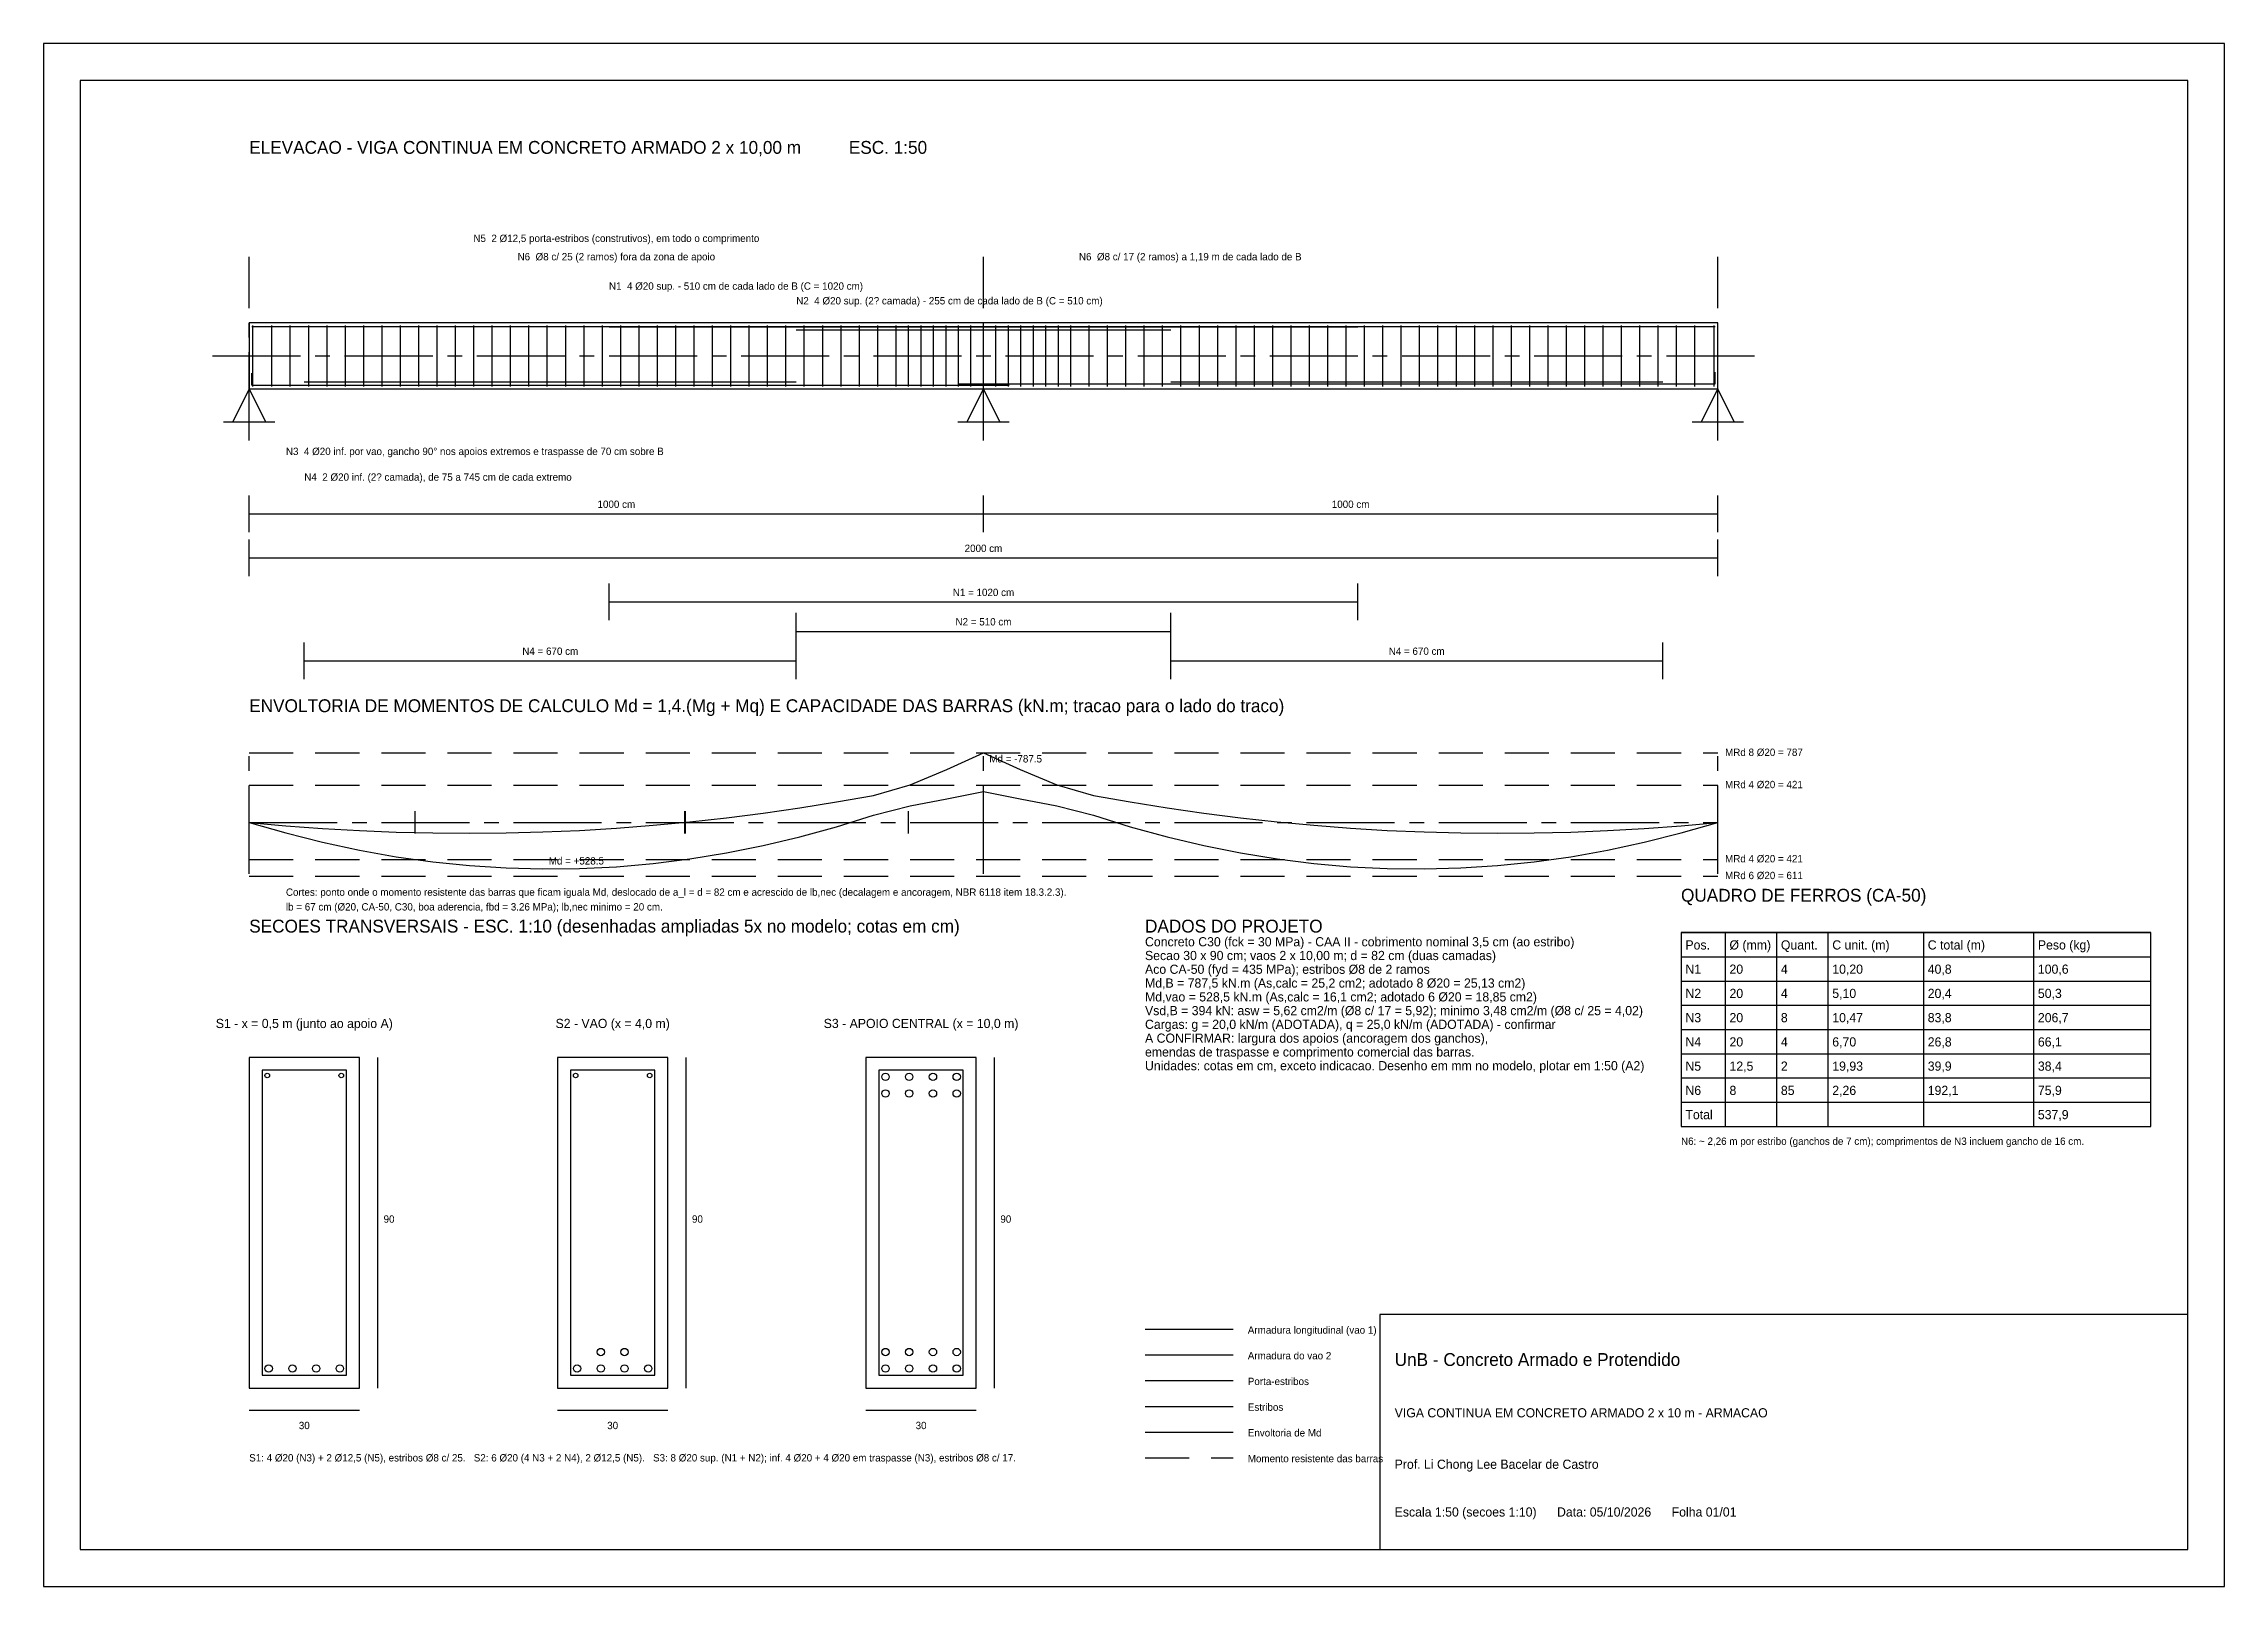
# Model space of a CAD drawing. Header units: millimetres. Extents: x 0 to 29700, y 0 to 21000.
import ezdxf
from ezdxf.enums import TextEntityAlignment as Align

# ---------------------------------------------------------------- set-up
doc = ezdxf.new("R2010")
doc.units = ezdxf.units.MM
doc.header["$LTSCALE"] = 50
doc.linetypes.add('CENTER', pattern=[36, 24, -4, 4, -4])
doc.linetypes.add('DASHED', pattern=[18, 12, -6])
for name, color, linetype in [('APOIO', 7, 'CONTINUOUS'), ('ARMAD', 3, 'CONTINUOUS'), ('ARMAD2', 5, 'CONTINUOUS'), ('ARMAD3', 6, 'CONTINUOUS'), ('CAP', 5, 'DASHED'), ('CONTORNO', 7, 'CONTINUOUS'), ('COTAS', 2, 'CONTINUOUS'), ('EIXO', 1, 'CENTER'), ('ESTRIBO', 4, 'CONTINUOUS'), ('MOLDURA', 7, 'CONTINUOUS'), ('MOMENTO', 1, 'CONTINUOUS'), ('TABELA', 7, 'CONTINUOUS'), ('TEXTO', 7, 'CONTINUOUS')]:
    doc.layers.add(name, color=color, linetype=linetype)

msp = doc.modelspace()

# ---------------------------------------------------------------- linework, layer by layer
at = {"layer": 'APOIO'}
for p, q in [((2450, 15850), (3150, 15850)), ((12450, 15850), (13150, 15850)), ((22450, 15850), (23150, 15850))]:
    msp.add_line(p, q, dxfattribs=at)
for points in [[(2800, 16300), (2575, 15850), (3025, 15850)], [(12800, 16300), (12575, 15850), (13025, 15850)], [(22800, 16300), (22575, 15850), (23025, 15850)]]:
    msp.add_lwpolyline(points, close=True, dxfattribs=at)
at = {"layer": 'ARMAD'}
for p, q in [((7700, 17147), (17900, 17147)), ((10250, 17102), (15350, 17102)), ((2835, 16353), (2835, 16513)), ((2835, 16353), (13150, 16353)), ((3550, 16398), (10250, 16398)), ((15000, 3500), (16200, 3500))]:
    msp.add_line(p, q, dxfattribs=at)
at = {"layer": 'ARMAD', "color": 3}
for centre, radius in [((3046, 6954), 31.2), ((4054, 6954), 31.2), ((7246, 6954), 31.2), ((8254, 6954), 31.2), ((11465, 6935), 50), ((11788, 6935), 50), ((12112, 6935), 50), ((12435, 6935), 50), ((11465, 6710), 50), ((11788, 6710), 50), ((12112, 6710), 50), ((12435, 6710), 50), ((3065, 2965), 50), ((3388, 2965), 50), ((3712, 2965), 50), ((4035, 2965), 50), ((7265, 2965), 50), ((7588, 3190), 50), ((7588, 2965), 50), ((7912, 3190), 50), ((7912, 2965), 50), ((8235, 2965), 50), ((11465, 3190), 50), ((11465, 2965), 50), ((11788, 3190), 50), ((11788, 2965), 50), ((12112, 3190), 50), ((12112, 2965), 50), ((12435, 3190), 50), ((12435, 2965), 50)]:
    msp.add_circle(centre, radius, dxfattribs=at)
at = {"layer": 'ARMAD2'}
for p, q in [((12450, 16367), (22765, 16367)), ((15350, 16398), (22050, 16398)), ((22765, 16367), (22765, 16527)), ((15000, 3150), (16200, 3150))]:
    msp.add_line(p, q, dxfattribs=at)
at = {"layer": 'ARMAD3'}
for p, q in [((2835, 17151), (22765, 17151)), ((15000, 2800), (16200, 2800))]:
    msp.add_line(p, q, dxfattribs=at)
at = {"layer": 'CAP'}
for p, q in [((2800, 11344), (22800, 11344)), ((2800, 10905), (22800, 10905)), ((2800, 9895), (22800, 9895)), ((2800, 9667), (22800, 9667)), ((15000, 1750), (16200, 1750))]:
    msp.add_line(p, q, dxfattribs=at)
at = {"layer": 'CONTORNO'}
for points in [[(2800, 16300), (22800, 16300), (22800, 17200), (2800, 17200)], [(2800, 2700), (4300, 2700), (4300, 7200), (2800, 7200)], [(7000, 2700), (8500, 2700), (8500, 7200), (7000, 7200)], [(11200, 2700), (12700, 2700), (12700, 7200), (11200, 7200)]]:
    msp.add_lwpolyline(points, close=True, dxfattribs=at)
at = {"layer": 'COTAS'}
for p, q in [((2800, 14350), (2800, 14850)), ((12800, 14350), (12800, 14850)), ((12800, 14350), (12800, 14850)), ((22800, 14350), (22800, 14850)), ((2800, 14600), (12800, 14600)), ((12800, 14600), (22800, 14600)), ((2800, 13750), (2800, 14250)), ((2800, 14000), (22800, 14000)), ((22800, 13750), (22800, 14250)), ((7700, 13150), (7700, 13650)), ((7700, 13400), (17900, 13400)), ((17900, 13150), (17900, 13650)), ((10250, 12750), (10250, 13250)), ((15350, 12750), (15350, 13250)), ((3550, 12350), (3550, 12850)), ((10250, 13000), (15350, 13000)), ((10250, 12350), (10250, 12850)), ((15350, 12350), (15350, 12850)), ((22050, 12350), (22050, 12850)), ((3550, 12600), (10250, 12600)), ((15350, 12600), (22050, 12600)), ((5062, 10250), (5062, 10550)), ((8733, 10250), (8733, 10550)), ((8743, 10250), (8743, 10550)), ((11781, 10250), (11781, 10550)), ((4550, 2700), (4550, 7200)), ((8750, 2700), (8750, 7200)), ((12950, 2700), (12950, 7200)), ((2800, 2400), (4300, 2400)), ((7000, 2400), (8500, 2400)), ((11200, 2400), (12700, 2400))]:
    msp.add_line(p, q, dxfattribs=at)
at = {"layer": 'EIXO'}
for p, q in [((2800, 15600), (2800, 18100)), ((12800, 15600), (12800, 18100)), ((22800, 15600), (22800, 18100)), ((2300, 16750), (23300, 16750)), ((2800, 9700), (2800, 11400)), ((12800, 9700), (12800, 11400)), ((22800, 9700), (22800, 11400)), ((2800, 10400), (22800, 10400))]:
    msp.add_line(p, q, dxfattribs=at)
at = {"layer": 'ESTRIBO'}
for p, q in [((2850, 16335), (2850, 17165)), ((3110, 16335), (3110, 17165)), ((3360, 16335), (3360, 17165)), ((3610, 16335), (3610, 17165)), ((3860, 16335), (3860, 17165)), ((4110, 16335), (4110, 17165)), ((4360, 16335), (4360, 17165)), ((4610, 16335), (4610, 17165)), ((4860, 16335), (4860, 17165)), ((5110, 16335), (5110, 17165)), ((5360, 16335), (5360, 17165)), ((5610, 16335), (5610, 17165)), ((5860, 16335), (5860, 17165)), ((6110, 16335), (6110, 17165)), ((6360, 16335), (6360, 17165)), ((6610, 16335), (6610, 17165)), ((6860, 16335), (6860, 17165)), ((7110, 16335), (7110, 17165)), ((7360, 16335), (7360, 17165)), ((7610, 16335), (7610, 17165)), ((7860, 16335), (7860, 17165)), ((8110, 16335), (8110, 17165)), ((8360, 16335), (8360, 17165)), ((8610, 16335), (8610, 17165)), ((8860, 16335), (8860, 17165)), ((9110, 16335), (9110, 17165)), ((9360, 16335), (9360, 17165)), ((9610, 16335), (9610, 17165)), ((9860, 16335), (9860, 17165)), ((10110, 16335), (10110, 17165)), ((10360, 16335), (10360, 17165)), ((10610, 16335), (10610, 17165)), ((10860, 16335), (10860, 17165)), ((11110, 16335), (11110, 17165)), ((11360, 16335), (11360, 17165)), ((11610, 16335), (11610, 17165)), ((11780, 16335), (11780, 17165)), ((11950, 16335), (11950, 17165)), ((12120, 16335), (12120, 17165)), ((12290, 16335), (12290, 17165)), ((12460, 16335), (12460, 17165)), ((12630, 16335), (12630, 17165)), ((12800, 16335), (12800, 17165)), ((12970, 16335), (12970, 17165)), ((13140, 16335), (13140, 17165)), ((13310, 16335), (13310, 17165)), ((13480, 16335), (13480, 17165)), ((13650, 16335), (13650, 17165)), ((13820, 16335), (13820, 17165)), ((13990, 16335), (13990, 17165)), ((14240, 16335), (14240, 17165)), ((14490, 16335), (14490, 17165)), ((14740, 16335), (14740, 17165)), ((14990, 16335), (14990, 17165)), ((15240, 16335), (15240, 17165)), ((15490, 16335), (15490, 17165)), ((15740, 16335), (15740, 17165)), ((15990, 16335), (15990, 17165)), ((16240, 16335), (16240, 17165)), ((16490, 16335), (16490, 17165)), ((16740, 16335), (16740, 17165)), ((16990, 16335), (16990, 17165)), ((17240, 16335), (17240, 17165)), ((17490, 16335), (17490, 17165)), ((17740, 16335), (17740, 17165)), ((17990, 16335), (17990, 17165)), ((18240, 16335), (18240, 17165)), ((18490, 16335), (18490, 17165)), ((18740, 16335), (18740, 17165)), ((18990, 16335), (18990, 17165)), ((19240, 16335), (19240, 17165)), ((19490, 16335), (19490, 17165)), ((19740, 16335), (19740, 17165)), ((19990, 16335), (19990, 17165)), ((20240, 16335), (20240, 17165)), ((20490, 16335), (20490, 17165)), ((20740, 16335), (20740, 17165)), ((20990, 16335), (20990, 17165)), ((21240, 16335), (21240, 17165)), ((21490, 16335), (21490, 17165)), ((21740, 16335), (21740, 17165)), ((21990, 16335), (21990, 17165)), ((22240, 16335), (22240, 17165)), ((22490, 16335), (22490, 17165)), ((22750, 16335), (22750, 17165)), ((15000, 2450), (16200, 2450))]:
    msp.add_line(p, q, dxfattribs=at)
for points in [[(2975, 2875), (4125, 2875), (4125, 7025), (2975, 7025)], [(7175, 2875), (8325, 2875), (8325, 7025), (7175, 7025)], [(11375, 2875), (12525, 2875), (12525, 7025), (11375, 7025)]]:
    msp.add_lwpolyline(points, close=True, dxfattribs=at)
at = {"layer": 'MOLDURA'}
for points in [[(0, 0), (29700, 0), (29700, 21000), (0, 21000)], [(500, 500), (29200, 500), (29200, 20500), (500, 20500)], [(18200, 500), (29200, 500), (29200, 3700), (18200, 3700)]]:
    msp.add_lwpolyline(points, close=True, dxfattribs=at)
at = {"layer": 'MOMENTO'}
msp.add_line((15000, 2100), (16200, 2100), dxfattribs=at)
for points in [[(2800, 10400), (3300, 10354), (3800, 10317), (4300, 10288), (4800, 10268), (5300, 10256), (5800, 10252), (6300, 10257), (6800, 10270), (7300, 10291), (7800, 10321), (8300, 10360), (8800, 10406), (9300, 10461), (9800, 10525), (10300, 10597), (10800, 10677), (11300, 10766), (11800, 10910), (12300, 11118), (12800, 11345), (13300, 11118), (13800, 10910), (14300, 10766), (14800, 10677), (15300, 10597), (15800, 10525), (16300, 10461), (16800, 10406), (17300, 10360), (17800, 10321), (18300, 10291), (18800, 10270), (19300, 10257), (19800, 10252), (20300, 10256), (20800, 10268), (21300, 10288), (21800, 10317), (22300, 10354), (22800, 10400)], [(2800, 10400), (3300, 10255), (3800, 10128), (4300, 10020), (4800, 9932), (5300, 9862), (5800, 9811), (6300, 9779), (6800, 9766), (7300, 9772), (7800, 9796), (8300, 9840), (8800, 9902), (9300, 9984), (9800, 10084), (10300, 10203), (10800, 10341), (11300, 10498), (11800, 10627), (12300, 10719), (12800, 10820), (13300, 10719), (13800, 10627), (14300, 10498), (14800, 10341), (15300, 10203), (15800, 10084), (16300, 9984), (16800, 9902), (17300, 9840), (17800, 9796), (18300, 9772), (18800, 9766), (19300, 9779), (19800, 9811), (20300, 9862), (20800, 9932), (21300, 10020), (21800, 10128), (22300, 10255), (22800, 10400)]]:
    msp.add_lwpolyline(points, dxfattribs=at)
at = {"layer": 'TABELA'}
for p, q in [((22300, 8900), (28700, 8900)), ((22900, 8900), (22900, 6260)), ((23600, 8900), (23600, 6260)), ((24300, 8900), (24300, 6260)), ((25600, 8900), (25600, 6260)), ((27100, 8900), (27100, 6260)), ((22300, 8570), (28700, 8570)), ((22300, 8240), (28700, 8240)), ((22300, 7910), (28700, 7910)), ((22300, 7580), (28700, 7580)), ((22300, 7250), (28700, 7250)), ((22300, 6920), (28700, 6920)), ((22300, 6590), (28700, 6590)), ((22300, 6260), (28700, 6260))]:
    msp.add_line(p, q, dxfattribs=at)
msp.add_lwpolyline([(22300, 6260), (28700, 6260), (28700, 8900), (22300, 8900)], close=True, dxfattribs=at)

# ---------------------------------------------------------------- texts
at = {"layer": 'COTAS'}
for s, p in [('1000 cm', (7800, 14680)), ('1000 cm', (17800, 14680)), ('2000 cm', (12800, 14080)), ('N1 = 1020 cm', (12800, 13480)), ('N2 = 510 cm', (12800, 13080)), ('N4 = 670 cm', (6900, 12680)), ('N4 = 670 cm', (18700, 12680)), ('30', (3550, 2140)), ('30', (7750, 2140)), ('30', (11950, 2140))]:
    msp.add_text(s, height=100, dxfattribs=at).set_placement(p, align=Align.CENTER)
for p in [(4630, 4950), (8830, 4950), (13030, 4950)]:
    msp.add_text('90', height=100, dxfattribs=at).set_placement(p)
at = {"layer": 'TEXTO'}
for s, height, p in [('ELEVACAO - VIGA CONTINUA EM CONCRETO ARMADO 2 x 10,00 m          ESC. 1:50', 175, (2800, 19500)), ('N6  %%c8 c/ 17 (2 ramos) a 1,19 m de cada lado de B', 100, (14100, 18050)), ('N1  4 %%c20 sup. - 510 cm de cada lado de B (C = 1020 cm)', 100, (7700, 17650)), ('N2  4 %%c20 sup. (2? camada) - 255 cm de cada lado de B (C = 510 cm)', 100, (10250, 17450)), ('N3  4 %%c20 inf. por vao, gancho 90%%d nos apoios extremos e traspasse de 70 cm sobre B', 100, (3300, 15400)), ('N4  2 %%c20 inf. (2? camada), de 75 a 745 cm de cada extremo', 100, (3550, 15050)), ('ENVOLTORIA DE MOMENTOS DE CALCULO Md = 1,4.(Mg + Mq) E CAPACIDADE DAS BARRAS (kN.m; tracao para o lado do traco)', 175, (2800, 11900)), ('Md = -787.5', 100, (12880, 11215)), ('MRd 8 %%c20 = 787', 100, (22900, 11304)), ('MRd 4 %%c20 = 421', 100, (22900, 10865)), ('Md = +528.5', 100, (6880, 9826)), ('MRd 4 %%c20 = 421', 100, (22900, 9855)), ('Cortes: ponto onde o momento resistente das barras que ficam iguala Md, deslocado de a_l = d = 82 cm e acrescido de lb,nec (decalagem e ancoragem, NBR 6118 item 18.3.2.3).', 100, (3300, 9400)), ('QUADRO DE FERROS (CA-50)', 175, (22300, 9320)), ('MRd 6 %%c20 = 611', 100, (22900, 9627)), ('lb = 67 cm (%%c20, CA-50, C30, boa aderencia, fbd = 3.26 MPa); lb,nec minimo = 20 cm.', 100, (3300, 9200)), ('SECOES TRANSVERSAIS - ESC. 1:10 (desenhadas ampliadas 5x no modelo; cotas em cm)', 175, (2800, 8900)), ('DADOS DO PROJETO', 175, (15000, 8900)), ('Concreto C30 (fck = 30 MPa) - CAA II - cobrimento nominal 3,5 cm (ao estribo)', 125, (15000, 8712)), ('Secao 30 x 90 cm; vaos 2 x 10,00 m; d = 82 cm (duas camadas)', 125, (15000, 8525)), ('Pos.', 125, (22360, 8669)), ('%%c (mm)', 125, (22960, 8669)), ('Quant.', 125, (23660, 8669)), ('C unit. (m)', 125, (24360, 8669)), ('C total (m)', 125, (25660, 8669)), ('Peso (kg)', 125, (27160, 8669)), ('Aco CA-50 (fyd = 435 MPa); estribos %%c8 de 2 ramos', 125, (15000, 8338)), ('N1', 125, (22360, 8339)), ('20', 125, (22960, 8339)), ('4', 125, (23660, 8339)), ('10,20', 125, (24360, 8339)), ('40,8', 125, (25660, 8339)), ('100,6', 125, (27160, 8339)), ('Md,B = 787,5 kN.m (As,calc = 25,2 cm2; adotado 8 %%c20 = 25,13 cm2)', 125, (15000, 8150)), ('Md,vao = 528,5 kN.m (As,calc = 16,1 cm2; adotado 6 %%c20 = 18,85 cm2)', 125, (15000, 7962)), ('N2', 125, (22360, 8009)), ('20', 125, (22960, 8009)), ('4', 125, (23660, 8009)), ('5,10', 125, (24360, 8009)), ('20,4', 125, (25660, 8009)), ('50,3', 125, (27160, 8009)), ('Vsd,B = 394 kN: asw = 5,62 cm2/m (%%c8 c/ 17 = 5,92); minimo 3,48 cm2/m (%%c8 c/ 25 = 4,02)', 125, (15000, 7775)), ('N3', 125, (22360, 7679)), ('20', 125, (22960, 7679)), ('8', 125, (23660, 7679)), ('10,47', 125, (24360, 7679)), ('83,8', 125, (25660, 7679)), ('206,7', 125, (27160, 7679)), ('A CONFIRMAR: largura dos apoios (ancoragem dos ganchos),', 125, (15000, 7400)), ('Cargas: g = 20,0 kN/m (ADOTADA), q = 25,0 kN/m (ADOTADA) - confirmar', 125, (15000, 7588)), ('N4', 125, (22360, 7349)), ('20', 125, (22960, 7349)), ('4', 125, (23660, 7349)), ('6,70', 125, (24360, 7349)), ('26,8', 125, (25660, 7349)), ('66,1', 125, (27160, 7349)), ('emendas de traspasse e comprimento comercial das barras.', 125, (15000, 7212)), ('Unidades: cotas em cm, exceto indicacao. Desenho em mm no modelo, plotar em 1:50 (A2)', 125, (15000, 7025)), ('N5', 125, (22360, 7019)), ('12,5', 125, (22960, 7019)), ('2', 125, (23660, 7019)), ('19,93', 125, (24360, 7019)), ('39,9', 125, (25660, 7019)), ('38,4', 125, (27160, 7019)), ('N6', 125, (22360, 6689)), ('8', 125, (22960, 6689)), ('85', 125, (23660, 6689)), ('2,26', 125, (24360, 6689)), ('192,1', 125, (25660, 6689)), ('75,9', 125, (27160, 6689)), ('Total', 125, (22360, 6359)), ('537,9', 125, (27160, 6359)), ('N6: ~ 2,26 m por estribo (ganchos de 7 cm); comprimentos de N3 incluem gancho de 16 cm.', 100, (22300, 6010)), ('Armadura longitudinal (vao 1)', 100, (16400, 3440)), ('Armadura do vao 2', 100, (16400, 3090)), ('UnB - Concreto Armado e Protendido', 175, (18400, 3000)), ('Porta-estribos', 100, (16400, 2740)), ('Estribos', 100, (16400, 2390)), ('VIGA CONTINUA EM CONCRETO ARMADO 2 x 10 m - ARMACAO', 125, (18400, 2300)), ('Envoltoria de Md', 100, (16400, 2040)), ('S1: 4 %%c20 (N3) + 2 %%c12,5 (N5), estribos %%c8 c/ 25.   S2: 6 %%c20 (4 N3 + 2 N4), 2 %%c12,5 (N5).   S3: 8 %%c20 sup. (N1 + N2); inf. 4 %%c20 + 4 %%c20 em traspasse (N3), estribos %%c8 c/ 17.', 100, (2800, 1700)), ('Momento resistente das barras', 100, (16400, 1690)), ('Prof. Li Chong Lee Bacelar de Castro', 125, (18400, 1600)), ('Escala 1:50 (secoes 1:10)      Data: 05/10/2026      Folha 01/01', 125, (18400, 950))]:
    msp.add_text(s, height=height, dxfattribs=at).set_placement(p)
for s, height, p in [('N5  2 %%c12,5 porta-estribos (construtivos), em todo o comprimento', 100, (7800, 18300)), ('N6  %%c8 c/ 25 (2 ramos) fora da zona de apoio', 100, (7800, 18050)), ('S1 - x = 0,5 m (junto ao apoio A)', 125, (3550, 7600)), ('S2 - VAO (x = 4,0 m)', 125, (7750, 7600)), ('S3 - APOIO CENTRAL (x = 10,0 m)', 125, (11950, 7600))]:
    msp.add_text(s, height=height, dxfattribs=at).set_placement(p, align=Align.CENTER)

doc.saveas('drawing.dxf')
